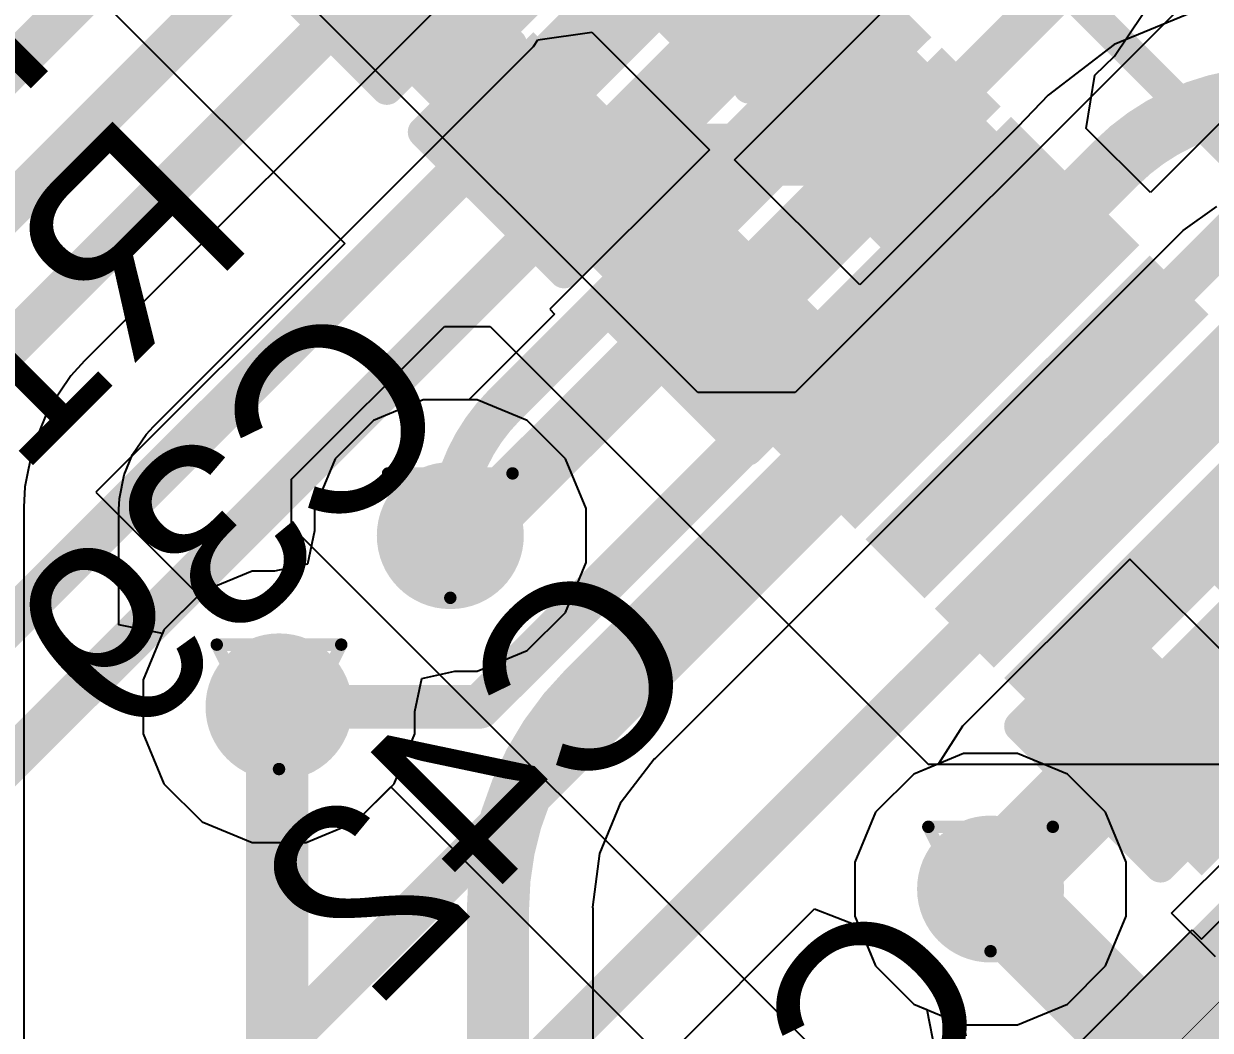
# Model space of a CAD drawing. Header units: inches. Extents: x 0 to 5359, y 0 to 5098.
# Drawn here: x 47.066 to 51.909, y 50.641 to 54.751 of the extents above; entities that cross this region are included whole.
import ezdxf

# ---------------------------------------------------------------- set-up
doc = ezdxf.new("R2010")
doc.units = ezdxf.units.IN
for name, color, linetype in [('Bottom Layer', 5, 'Continuous'), ('Bottom Overlay', 54, 'Continuous'), ('Bottom Paste', 16, 'Continuous'), ('Bottom Solder', 6, 'Continuous'), ('Drill Drawing', 1, 'Continuous'), ('Layer 1', 16, 'Continuous'), ('Layer 2', 76, 'Continuous'), ('Top Layer', 1, 'Continuous'), ('Top Overlay', 2, 'Continuous'), ('Top Paste', 8, 'Continuous'), ('Top Solder', 216, 'Continuous'), ('Via Holes', 16, 'Continuous')]:
    doc.layers.add(name, color=color, linetype=linetype)
doc.styles.add('Arial', font='', dxfattribs={"height": 0.2})
doc.styles.get('Arial').set_extended_font_data('Arial')

# ---------------------------------------------------------------- blocks, each defined once
blk = doc.blocks.new('LQFP_128_EP_14_14__40')
at = {"layer": 'Top Layer'}
for points in [[(-0.6999478, -6.849681499999999), (-0.4999482, -6.849681499999999), (-0.4999482, -8.3496785), (-0.6999478, -8.3496785)], [(-0.2998978, -6.849681499999999), (-0.09989819999999999, -6.849681499999999), (-0.09989819999999999, -8.3496785), (-0.2998978, -8.3496785)], [(0.09989819999999999, -6.849681499999999), (0.2998978, -6.849681499999999), (0.2998978, -8.3496785), (0.09989819999999999, -8.3496785)], [(0.4999482, -6.849681499999999), (0.6999478, -6.849681499999999), (0.6999478, -8.3496785), (0.4999482, -8.3496785)], [(0.8999956600000001, -6.849681499999999), (1.09999526, -6.849681499999999), (1.09999526, -8.3496785), (0.8999956600000001, -8.3496785)], [(1.2995402, -6.849681499999999), (1.4995398, -6.849681499999999), (1.4995398, -8.3496785), (1.2995402, -8.3496785)], [(1.7000982, -6.849681499999999), (1.9000978, -6.849681499999999), (1.9000978, -8.3496785), (1.7000982, -8.3496785)], [(2.0996402, -6.849681499999999), (2.2996398, -6.849681499999999), (2.2996398, -8.3496785), (2.0996402, -8.3496785)], [(2.4999442, -6.849681499999999), (2.6999438, -6.849681499999999), (2.6999438, -8.3496785), (2.4999442, -8.3496785)], [(2.89973766, -6.849681499999999), (3.09973726, -6.849681499999999), (3.09973726, -8.3496785), (2.89973766, -8.3496785)], [(3.30004166, -6.849681499999999), (3.50004126, -6.849681499999999), (3.50004126, -8.3496785), (3.30004166, -8.3496785)], [(3.699840199999999, -6.849681499999999), (3.8998398, -6.849681499999999), (3.8998398, -8.3496785), (3.699840199999999, -8.3496785)]]:
    blk.add_hatch(color=1, dxfattribs=at).paths.add_polyline_path(points)
at = {"layer": 'Top Paste'}
for points in [[(-0.6999478, -6.849681499999999), (-0.4999482, -6.849681499999999), (-0.4999482, -8.3496785), (-0.6999478, -8.3496785)], [(-0.2998978, -6.849681499999999), (-0.09989819999999999, -6.849681499999999), (-0.09989819999999999, -8.3496785), (-0.2998978, -8.3496785)], [(0.09989819999999999, -6.849681499999999), (0.2998978, -6.849681499999999), (0.2998978, -8.3496785), (0.09989819999999999, -8.3496785)], [(0.4999482, -6.849681499999999), (0.6999478, -6.849681499999999), (0.6999478, -8.3496785), (0.4999482, -8.3496785)], [(0.8999956600000001, -6.849681499999999), (1.09999526, -6.849681499999999), (1.09999526, -8.3496785), (0.8999956600000001, -8.3496785)], [(1.2995402, -6.849681499999999), (1.4995398, -6.849681499999999), (1.4995398, -8.3496785), (1.2995402, -8.3496785)], [(1.7000982, -6.849681499999999), (1.9000978, -6.849681499999999), (1.9000978, -8.3496785), (1.7000982, -8.3496785)], [(2.0996402, -6.849681499999999), (2.2996398, -6.849681499999999), (2.2996398, -8.3496785), (2.0996402, -8.3496785)], [(2.4999442, -6.849681499999999), (2.6999438, -6.849681499999999), (2.6999438, -8.3496785), (2.4999442, -8.3496785)], [(2.89973766, -6.849681499999999), (3.09973726, -6.849681499999999), (3.09973726, -8.3496785), (2.89973766, -8.3496785)], [(3.30004166, -6.849681499999999), (3.50004126, -6.849681499999999), (3.50004126, -8.3496785), (3.30004166, -8.3496785)], [(3.699840199999999, -6.849681499999999), (3.8998398, -6.849681499999999), (3.8998398, -8.3496785), (3.699840199999999, -8.3496785)]]:
    blk.add_hatch(color=8, dxfattribs=at).paths.add_polyline_path(points)
at = {"layer": 'Top Solder'}
for points in [[(-1.1700002, -6.77968164), (-0.83000088, -6.77968164), (-0.83000088, -8.419678359999999), (-1.1700002, -8.419678359999999)], [(-0.7699476599999999, -6.77968164), (-0.42994834, -6.77968164), (-0.42994834, -8.419678359999999), (-0.7699476599999999, -8.419678359999999)], [(-0.36989766, -6.77968164), (-0.02989834, -6.77968164), (-0.02989834, -8.419678359999999), (-0.36989766, -8.419678359999999)], [(0.02989834, -6.77968164), (0.36989766, -6.77968164), (0.36989766, -8.419678359999999), (0.02989834, -8.419678359999999)], [(0.42994834, -6.77968164), (0.7699476599999999, -6.77968164), (0.7699476599999999, -8.419678359999999), (0.42994834, -8.419678359999999)], [(0.8299958, -6.77968164), (1.16999512, -6.77968164), (1.16999512, -8.419678359999999), (0.8299958, -8.419678359999999)], [(1.22954034, -6.77968164), (1.56953966, -6.77968164), (1.56953966, -8.419678359999999), (1.22954034, -8.419678359999999)], [(1.63009834, -6.77968164), (1.97009766, -6.77968164), (1.97009766, -8.419678359999999), (1.63009834, -8.419678359999999)], [(2.02964034, -6.77968164), (2.36963966, -6.77968164), (2.36963966, -8.419678359999999), (2.02964034, -8.419678359999999)], [(2.42994434, -6.77968164), (2.76994366, -6.77968164), (2.76994366, -8.419678359999999), (2.42994434, -8.419678359999999)], [(2.8297378, -6.77968164), (3.16973712, -6.77968164), (3.16973712, -8.419678359999999), (2.8297378, -8.419678359999999)], [(3.2300418, -6.77968164), (3.57004112, -6.77968164), (3.57004112, -8.419678359999999), (3.2300418, -8.419678359999999)], [(3.62984034, -6.77968164), (3.96983966, -6.77968164), (3.96983966, -8.419678359999999), (3.62984034, -8.419678359999999)]]:
    blk.add_hatch(color=216, dxfattribs=at).paths.add_polyline_path(points)
at = {"layer": 'Top Overlay'}
blk.add_lwpolyline([(-6.249924, -6.249924, 0.127, 0.127, 0), (6.249924, -6.249924, 0.127, 0.127, 0)], format="xyseb", dxfattribs=at)
blk = doc.blocks.new('R___0402_B_154')
at = {"layer": 'Bottom Layer'}
for points in [[(-0.2412999999999999, 0.3174999999999999), (-0.2413000000000001, -0.3175), (-0.6985, -0.3174999999999999), (-0.6985, 0.3175)], [(0.6985, 0.3174999999999999), (0.6985, -0.3175), (0.2412999999999999, -0.3174999999999999), (0.2413000000000001, 0.3175)]]:
    blk.add_hatch(color=5, dxfattribs=at).paths.add_polyline_path(points)
at = {"layer": 'Bottom Paste'}
for points in [[(-0.2412999999999999, 0.3174999999999999), (-0.2413000000000001, -0.3175), (-0.6985, -0.3174999999999999), (-0.6985, 0.3175)], [(0.6985, 0.3174999999999999), (0.6985, -0.3175), (0.2412999999999999, -0.3174999999999999), (0.2413000000000001, 0.3175)]]:
    blk.add_hatch(color=16, dxfattribs=at).paths.add_polyline_path(points)
at = {"layer": 'Bottom Solder'}
for points in [[(-0.1862988399999999, 0.3725011599999999), (-0.18629884, -0.3725011600000001), (-0.75350116, -0.3725011599999999), (-0.75350116, 0.3725011600000001)], [(0.75350116, 0.3725011599999999), (0.75350116, -0.3725011600000001), (0.1862988399999999, -0.3725011599999999), (0.18629884, 0.3725011600000001)]]:
    blk.add_hatch(color=6, dxfattribs=at).paths.add_polyline_path(points)
at = {"layer": 'Bottom Overlay'}
for points in [[(-0.7874, 0.4064, 0.127, 0.127, 0), (0.7874, 0.4064, 0.127, 0.127, 0)], [(-0.7874, 0.4064, 0.127, 0.127, 0), (-0.7874, -0.4064, 0.127, 0.127, 0)], [(0.7874, 0.4064, 0.127, 0.127, 0), (0.7874, -0.4064, 0.127, 0.127, 0)], [(-0.8128, 0.4318, 0.0032258, 0.0032258, 0), (0.8127974599999999, 0.4318, 0.0032258, 0.0032258, 0)], [(-0.7874, -0.4064, 0.127, 0.127, 0), (0.7874, -0.4064, 0.127, 0.127, 0)]]:
    blk.add_lwpolyline(points, format="xyseb", dxfattribs=at)
for points in [[(-0.8191499999999999, 0.4064, 0.0635, 0.0635, 1), (-0.7556499999999999, 0.4064, 0.0635, 0.0635, 1)], [(-0.8191499999999999, 0.4064, 0.0635, 0.0635, 1), (-0.7556499999999999, 0.4064, 0.0635, 0.0635, 1)], [(0.7556499999999999, 0.4064, 0.0635, 0.0635, 1), (0.8191499999999999, 0.4064, 0.0635, 0.0635, 1)], [(0.7556499999999999, 0.4064, 0.0635, 0.0635, 1), (0.8191499999999999, 0.4064, 0.0635, 0.0635, 1)], [(-0.81360518, 0.4318, 0.0016129, 0.0016129, 1), (-0.8119948199999999, 0.4318, 0.0016129, 0.0016129, 1)], [(0.81199228, 0.4318, 0.0016129, 0.0016129, 1), (0.8136026399999999, 0.4318, 0.0016129, 0.0016129, 1)], [(-0.8191499999999999, -0.4064, 0.0635, 0.0635, 1), (-0.7556499999999999, -0.4064, 0.0635, 0.0635, 1)], [(-0.8191499999999999, -0.4064, 0.0635, 0.0635, 1), (-0.7556499999999999, -0.4064, 0.0635, 0.0635, 1)], [(0.7556499999999999, -0.4064, 0.0635, 0.0635, 1), (0.8191499999999999, -0.4064, 0.0635, 0.0635, 1)], [(0.7556499999999999, -0.4064, 0.0635, 0.0635, 1), (0.8191499999999999, -0.4064, 0.0635, 0.0635, 1)]]:
    blk.add_lwpolyline(points, format="xyseb", close=True, dxfattribs=at)
blk = doc.blocks.new('R___0402_B_156')
at = {"layer": 'Bottom Layer'}
for points in [[(-0.2412999999999999, 0.3174999999999999), (-0.2413000000000001, -0.3175), (-0.6985, -0.3174999999999999), (-0.6985, 0.3175)], [(0.6985, 0.3174999999999999), (0.6985, -0.3175), (0.2412999999999999, -0.3174999999999999), (0.2413000000000001, 0.3175)]]:
    blk.add_hatch(color=5, dxfattribs=at).paths.add_polyline_path(points)
at = {"layer": 'Bottom Paste'}
for points in [[(-0.2412999999999999, 0.3174999999999999), (-0.2413000000000001, -0.3175), (-0.6985, -0.3174999999999999), (-0.6985, 0.3175)], [(0.6985, 0.3174999999999999), (0.6985, -0.3175), (0.2412999999999999, -0.3174999999999999), (0.2413000000000001, 0.3175)]]:
    blk.add_hatch(color=16, dxfattribs=at).paths.add_polyline_path(points)
at = {"layer": 'Bottom Solder'}
for points in [[(-0.1862988399999999, 0.3725011599999999), (-0.18629884, -0.3725011600000001), (-0.75350116, -0.3725011599999999), (-0.75350116, 0.3725011600000001)], [(0.75350116, 0.3725011599999999), (0.75350116, -0.3725011600000001), (0.1862988399999999, -0.3725011599999999), (0.18629884, 0.3725011600000001)]]:
    blk.add_hatch(color=6, dxfattribs=at).paths.add_polyline_path(points)
at = {"layer": 'Bottom Overlay'}
for points in [[(-0.7874, 0.4064, 0.127, 0.127, 0), (0.7874, 0.4064, 0.127, 0.127, 0)], [(-0.7874, 0.4064, 0.127, 0.127, 0), (-0.7874, -0.4064, 0.127, 0.127, 0)], [(0.7874, 0.4064, 0.127, 0.127, 0), (0.7874, -0.4064, 0.127, 0.127, 0)], [(-0.8128, 0.4318, 0.0032258, 0.0032258, 0), (0.8128, 0.4318, 0.0032258, 0.0032258, 0)], [(-0.7874, -0.4064, 0.127, 0.127, 0), (0.7874, -0.4064, 0.127, 0.127, 0)]]:
    blk.add_lwpolyline(points, format="xyseb", dxfattribs=at)
for points in [[(-0.8191499999999999, 0.4064, 0.0635, 0.0635, 1), (-0.7556499999999999, 0.4064, 0.0635, 0.0635, 1)], [(-0.8191499999999999, 0.4064, 0.0635, 0.0635, 1), (-0.7556499999999999, 0.4064, 0.0635, 0.0635, 1)], [(0.7556499999999999, 0.4064, 0.0635, 0.0635, 1), (0.8191499999999999, 0.4064, 0.0635, 0.0635, 1)], [(0.7556499999999999, 0.4064, 0.0635, 0.0635, 1), (0.8191499999999999, 0.4064, 0.0635, 0.0635, 1)], [(-0.81360518, 0.4318, 0.0016129, 0.0016129, 1), (-0.8119948199999999, 0.4318, 0.0016129, 0.0016129, 1)], [(0.8119948199999999, 0.4318, 0.0016129, 0.0016129, 1), (0.81360518, 0.4318, 0.0016129, 0.0016129, 1)], [(-0.8191499999999999, -0.4064, 0.0635, 0.0635, 1), (-0.7556499999999999, -0.4064, 0.0635, 0.0635, 1)], [(-0.8191499999999999, -0.4064, 0.0635, 0.0635, 1), (-0.7556499999999999, -0.4064, 0.0635, 0.0635, 1)], [(0.7556499999999999, -0.4064, 0.0635, 0.0635, 1), (0.8191499999999999, -0.4064, 0.0635, 0.0635, 1)], [(0.7556499999999999, -0.4064, 0.0635, 0.0635, 1), (0.8191499999999999, -0.4064, 0.0635, 0.0635, 1)]]:
    blk.add_lwpolyline(points, format="xyseb", close=True, dxfattribs=at)
blk = doc.blocks.new('C___0402_B_321')
at = {"layer": 'Bottom Layer'}
for points in [[(-0.2413, 0.3175), (-0.2412999999999999, -0.3175), (-0.6985, -0.3175), (-0.6985, 0.3175)], [(0.6985, 0.3175), (0.6985, -0.3175), (0.2413, -0.3175), (0.2412999999999999, 0.3175)]]:
    blk.add_hatch(color=5, dxfattribs=at).paths.add_polyline_path(points)
at = {"layer": 'Bottom Paste'}
for points in [[(-0.2413, 0.3175), (-0.2412999999999999, -0.3175), (-0.6985, -0.3175), (-0.6985, 0.3175)], [(0.6985, 0.3175), (0.6985, -0.3175), (0.2413, -0.3175), (0.2412999999999999, 0.3175)]]:
    blk.add_hatch(color=16, dxfattribs=at).paths.add_polyline_path(points)
at = {"layer": 'Bottom Solder'}
for points in [[(-0.18130012, 0.37749988), (-0.18130012, -0.37749988), (-0.7584998799999999, -0.37749988), (-0.7584998799999999, 0.37749988)], [(0.7584998799999999, 0.37749988), (0.7584998799999999, -0.37749988), (0.18130012, -0.37749988), (0.18130012, 0.37749988)]]:
    blk.add_hatch(color=6, dxfattribs=at).paths.add_polyline_path(points)
at = {"layer": 'Bottom Overlay'}
for points in [[(-0.2794, 0.4064, 0.127, 0.127, 0), (-0.7874, 0.4064, 0.127, 0.127, 0)], [(-0.7874, -0.4064, 0.127, 0.127, 0), (-0.7874, 0.4064, 0.127, 0.127, 0)], [(0.7874, 0.4064, 0.127, 0.127, 0), (0.2794, 0.4064, 0.127, 0.127, 0)], [(0.7874, -0.4064, 0.127, 0.127, 0), (0.7874, 0.4064, 0.127, 0.127, 0)], [(-0.2794, -0.4064, 0.127, 0.127, 0), (-0.7874, -0.4064, 0.127, 0.127, 0)], [(0.7874, -0.4064, 0.127, 0.127, 0), (0.2794, -0.4064, 0.127, 0.127, 0)]]:
    blk.add_lwpolyline(points, format="xyseb", dxfattribs=at)
for points in [[(-0.8191499999999999, 0.4064, 0.0635, 0.0635, 1), (-0.7556499999999999, 0.4064, 0.0635, 0.0635, 1)], [(-0.8191499999999999, 0.4064, 0.0635, 0.0635, 1), (-0.7556499999999999, 0.4064, 0.0635, 0.0635, 1)], [(-0.31115, 0.4064, 0.0635, 0.0635, 1), (-0.24765, 0.4064, 0.0635, 0.0635, 1)], [(0.24765, 0.4064, 0.0635, 0.0635, 1), (0.31115, 0.4064, 0.0635, 0.0635, 1)], [(0.7556499999999999, 0.4064, 0.0635, 0.0635, 1), (0.8191499999999999, 0.4064, 0.0635, 0.0635, 1)], [(0.7556499999999999, 0.4064, 0.0635, 0.0635, 1), (0.8191499999999999, 0.4064, 0.0635, 0.0635, 1)], [(-0.8191499999999999, -0.4064, 0.0635, 0.0635, 1), (-0.7556499999999999, -0.4064, 0.0635, 0.0635, 1)], [(-0.8191499999999999, -0.4064, 0.0635, 0.0635, 1), (-0.7556499999999999, -0.4064, 0.0635, 0.0635, 1)], [(-0.31115, -0.4064, 0.0635, 0.0635, 1), (-0.24765, -0.4064, 0.0635, 0.0635, 1)], [(0.24765, -0.4064, 0.0635, 0.0635, 1), (0.31115, -0.4064, 0.0635, 0.0635, 1)], [(0.7556499999999999, -0.4064, 0.0635, 0.0635, 1), (0.8191499999999999, -0.4064, 0.0635, 0.0635, 1)], [(0.7556499999999999, -0.4064, 0.0635, 0.0635, 1), (0.8191499999999999, -0.4064, 0.0635, 0.0635, 1)]]:
    blk.add_lwpolyline(points, format="xyseb", close=True, dxfattribs=at)
blk = doc.blocks.new('C___0402_B_323')
at = {"layer": 'Bottom Layer'}
for points in [[(-0.2413, 0.31750254), (-0.2412999999999999, -0.31749746), (-0.6985, -0.31749746), (-0.6985, 0.31750254)], [(0.6985, 0.3175), (0.6985, -0.3175), (0.2413, -0.3175), (0.2412999999999999, 0.3175)]]:
    blk.add_hatch(color=5, dxfattribs=at).paths.add_polyline_path(points)
at = {"layer": 'Bottom Paste'}
for points in [[(-0.2413, 0.31750254), (-0.2412999999999999, -0.31749746), (-0.6985, -0.31749746), (-0.6985, 0.31750254)], [(0.6985, 0.3175), (0.6985, -0.3175), (0.2413, -0.3175), (0.2412999999999999, 0.3175)]]:
    blk.add_hatch(color=16, dxfattribs=at).paths.add_polyline_path(points)
at = {"layer": 'Bottom Solder'}
for points in [[(-0.18130012, 0.37750242), (-0.18130012, -0.37749734), (-0.7584998799999999, -0.37749734), (-0.7584998799999999, 0.37750242)], [(0.7584998799999999, 0.37749988), (0.7584998799999999, -0.37749988), (0.18130012, -0.37749988), (0.18130012, 0.37749988)]]:
    blk.add_hatch(color=6, dxfattribs=at).paths.add_polyline_path(points)
at = {"layer": 'Bottom Overlay'}
for points in [[(-0.2794, 0.40640254, 0.127, 0.127, 0), (-0.7874, 0.4064, 0.127, 0.127, 0)], [(-0.7874, -0.4064, 0.127, 0.127, 0), (-0.7874, 0.4064, 0.127, 0.127, 0)], [(0.78740254, 0.40640254, 0.127, 0.127, 0), (0.2794, 0.4064, 0.127, 0.127, 0)], [(0.7874, -0.4064, 0.127, 0.127, 0), (0.78740254, 0.40640254, 0.127, 0.127, 0)], [(-0.2794, -0.40639746, 0.127, 0.127, 0), (-0.7874, -0.4064, 0.127, 0.127, 0)], [(0.7874, -0.4064, 0.127, 0.127, 0), (0.2794, -0.4064, 0.127, 0.127, 0)]]:
    blk.add_lwpolyline(points, format="xyseb", dxfattribs=at)
for points in [[(-0.8191499999999999, 0.4064, 0.0635, 0.0635, 1), (-0.7556499999999999, 0.4064, 0.0635, 0.0635, 1)], [(-0.8191499999999999, 0.4064, 0.0635, 0.0635, 1), (-0.7556499999999999, 0.4064, 0.0635, 0.0635, 1)], [(-0.31115, 0.40640254, 0.0635, 0.0635, 1), (-0.24765, 0.40640254, 0.0635, 0.0635, 1)], [(0.24765, 0.4064, 0.0635, 0.0635, 1), (0.31115, 0.4064, 0.0635, 0.0635, 1)], [(0.75565254, 0.40640254, 0.0635, 0.0635, 1), (0.8191525399999998, 0.40640254, 0.0635, 0.0635, 1)], [(0.75565254, 0.40640254, 0.0635, 0.0635, 1), (0.8191525399999998, 0.40640254, 0.0635, 0.0635, 1)], [(-0.8191499999999999, -0.4064, 0.0635, 0.0635, 1), (-0.7556499999999999, -0.4064, 0.0635, 0.0635, 1)], [(-0.8191499999999999, -0.4064, 0.0635, 0.0635, 1), (-0.7556499999999999, -0.4064, 0.0635, 0.0635, 1)], [(-0.31115, -0.40639746, 0.0635, 0.0635, 1), (-0.24765, -0.40639746, 0.0635, 0.0635, 1)], [(0.24765, -0.4064, 0.0635, 0.0635, 1), (0.31115, -0.4064, 0.0635, 0.0635, 1)], [(0.7556499999999999, -0.4064, 0.0635, 0.0635, 1), (0.8191499999999999, -0.4064, 0.0635, 0.0635, 1)], [(0.7556499999999999, -0.4064, 0.0635, 0.0635, 1), (0.8191499999999999, -0.4064, 0.0635, 0.0635, 1)]]:
    blk.add_lwpolyline(points, format="xyseb", close=True, dxfattribs=at)
blk = doc.blocks.new('C___0402_B_326')
at = {"layer": 'Bottom Layer'}
for points in [[(-0.2412999999999999, 0.31749746), (-0.2413000000000001, -0.3175025400000001), (-0.6985, -0.3175025399999999), (-0.6985, 0.31749746)], [(0.6985, 0.31749746), (0.6985, -0.3175025400000001), (0.2412999999999999, -0.3175025399999999), (0.2413000000000001, 0.31749746)]]:
    blk.add_hatch(color=5, dxfattribs=at).paths.add_polyline_path(points)
at = {"layer": 'Bottom Paste'}
for points in [[(-0.2412999999999999, 0.31749746), (-0.2413000000000001, -0.3175025400000001), (-0.6985, -0.3175025399999999), (-0.6985, 0.31749746)], [(0.6985, 0.31749746), (0.6985, -0.3175025400000001), (0.2412999999999999, -0.3175025399999999), (0.2413000000000001, 0.31749746)]]:
    blk.add_hatch(color=16, dxfattribs=at).paths.add_polyline_path(points)
at = {"layer": 'Bottom Solder'}
for points in [[(-0.1813001199999999, 0.3774973399999999), (-0.1813001200000001, -0.3775024200000001), (-0.7584998799999999, -0.3775024199999999), (-0.7584998799999999, 0.3774973400000001)], [(0.7584998799999999, 0.3774973399999999), (0.7584998799999999, -0.3775024200000001), (0.1813001199999999, -0.3775024199999999), (0.1813001200000001, 0.3774973400000001)]]:
    blk.add_hatch(color=6, dxfattribs=at).paths.add_polyline_path(points)
at = {"layer": 'Bottom Overlay'}
for points in [[(-0.78740254, 0.40639746, 0.127, 0.127, 0), (-0.2794, 0.4064, 0.127, 0.127, 0)], [(-0.78740254, 0.40639746, 0.127, 0.127, 0), (-0.78740254, -0.40640254, 0.127, 0.127, 0)], [(0.2794, 0.40639746, 0.127, 0.127, 0), (0.7874, 0.4064, 0.127, 0.127, 0)], [(0.7874, 0.4064, 0.127, 0.127, 0), (0.7874, -0.4064, 0.127, 0.127, 0)], [(-0.78740254, -0.40640254, 0.127, 0.127, 0), (-0.2794, -0.40640254, 0.127, 0.127, 0)], [(0.2794, -0.40640254, 0.127, 0.127, 0), (0.7874, -0.4064, 0.127, 0.127, 0)]]:
    blk.add_lwpolyline(points, format="xyseb", dxfattribs=at)
for points in [[(-0.8191525399999998, 0.40639746, 0.0635, 0.0635, 1), (-0.75565254, 0.40639746, 0.0635, 0.0635, 1)], [(-0.8191525399999998, 0.40639746, 0.0635, 0.0635, 1), (-0.75565254, 0.40639746, 0.0635, 0.0635, 1)], [(-0.31115, 0.4064, 0.0635, 0.0635, 1), (-0.24765, 0.4064, 0.0635, 0.0635, 1)], [(0.24765, 0.40639746, 0.0635, 0.0635, 1), (0.31115, 0.40639746, 0.0635, 0.0635, 1)], [(0.7556499999999999, 0.4064, 0.0635, 0.0635, 1), (0.8191499999999999, 0.4064, 0.0635, 0.0635, 1)], [(0.7556499999999999, 0.4064, 0.0635, 0.0635, 1), (0.8191499999999999, 0.4064, 0.0635, 0.0635, 1)], [(-0.8191525399999998, -0.40640254, 0.0635, 0.0635, 1), (-0.75565254, -0.40640254, 0.0635, 0.0635, 1)], [(-0.8191525399999998, -0.40640254, 0.0635, 0.0635, 1), (-0.75565254, -0.40640254, 0.0635, 0.0635, 1)], [(-0.31115, -0.40640254, 0.0635, 0.0635, 1), (-0.24765, -0.40640254, 0.0635, 0.0635, 1)], [(0.24765, -0.40640254, 0.0635, 0.0635, 1), (0.31115, -0.40640254, 0.0635, 0.0635, 1)], [(0.7556499999999999, -0.4064, 0.0635, 0.0635, 1), (0.8191499999999999, -0.4064, 0.0635, 0.0635, 1)], [(0.7556499999999999, -0.4064, 0.0635, 0.0635, 1), (0.8191499999999999, -0.4064, 0.0635, 0.0635, 1)]]:
    blk.add_lwpolyline(points, format="xyseb", close=True, dxfattribs=at)

msp = doc.modelspace()

# ---------------------------------------------------------------- hatches: boundary and pattern name
at = {"layer": 'Bottom Layer'}
h = msp.add_hatch(color=5, dxfattribs=at)
edge = h.paths.add_edge_path()
edge.add_arc((48.8070525, 52.66052714), 0.2999994, 0, 360)
h = msp.add_hatch(color=5, dxfattribs=at)
edge = h.paths.add_edge_path()
edge.add_arc((48.10787686, 51.9613515), 0.2999994, 0, 360)
h = msp.add_hatch(color=5, dxfattribs=at)
edge = h.paths.add_edge_path()
edge.add_arc((51.0121408, 51.21743884), 0.2999994, 0, 360)
at = {"layer": 'Layer 1'}
h = msp.add_hatch(color=16, dxfattribs=at)
edge = h.paths.add_edge_path()
edge.add_arc((48.8070525, 52.66052714), 0.2999994, 0, 360)
h = msp.add_hatch(color=16, dxfattribs=at)
edge = h.paths.add_edge_path()
edge.add_arc((48.10787686, 51.9613515), 0.2999994, 0, 360)
h = msp.add_hatch(color=16, dxfattribs=at)
edge = h.paths.add_edge_path()
edge.add_arc((51.0121408, 51.21743884), 0.2999994, 0, 360)
at = {"layer": 'Layer 2'}
h = msp.add_hatch(color=76, dxfattribs=at)
edge = h.paths.add_edge_path()
edge.add_arc((48.8070525, 52.66052714), 0.2999994, 0, 360)
h = msp.add_hatch(color=76, dxfattribs=at)
edge = h.paths.add_edge_path()
edge.add_arc((48.10787686, 51.9613515), 0.2999994, 0, 360)
h = msp.add_hatch(color=76, dxfattribs=at)
edge = h.paths.add_edge_path()
edge.add_arc((51.0121408, 51.21743884), 0.2999994, 0, 360)
at = {"layer": 'Top Layer'}
h = msp.add_hatch(color=1, dxfattribs=at)
edge = h.paths.add_edge_path()
edge.add_arc((48.8070525, 52.66052714), 0.2999994, 0, 360)
h = msp.add_hatch(color=1, dxfattribs=at)
edge = h.paths.add_edge_path()
edge.add_arc((48.10787686, 51.9613515), 0.2999994, 0, 360)
msp.add_hatch(color=1, dxfattribs=at).paths.add_polyline_path([(51.61229454, 48.84774837999999), (54.06571863999999, 51.30117247999999), (53.07566474, 52.29122638), (50.62224063999999, 49.83780228)])
h = msp.add_hatch(color=1, dxfattribs=at)
edge = h.paths.add_edge_path()
edge.add_arc((51.0121408, 51.21743884), 0.2999994, 0, 360)
at = {"layer": 'Via Holes'}
h = msp.add_hatch(color=7, dxfattribs=at)
edge = h.paths.add_edge_path()
edge.add_arc((48.8070525, 52.66052714), 0.1499997, 0, 360)
h = msp.add_hatch(color=7, dxfattribs=at)
edge = h.paths.add_edge_path()
edge.add_arc((48.10787686, 51.9613515), 0.1499997, 0, 360)
h = msp.add_hatch(color=7, dxfattribs=at)
edge = h.paths.add_edge_path()
edge.add_arc((51.0121408, 51.21743884), 0.1499997, 0, 360)

# ---------------------------------------------------------------- linework, layer by layer
at = {"layer": 'Bottom Layer'}
for p, q in [((48.87124338, 54.93191451999999), (47.31358584, 53.37425189999999)), ((49.96695112, 54.19541612), (50.61879131999999, 54.84725378)), ((51.83073199999999, 54.79547588), (51.51664576, 54.66537453999999)), ((49.14592914, 54.65722876), (49.1645321, 54.6850697)), ((49.1645321, 54.6850697), (49.38437926, 54.71666984)), ((49.38437926, 54.71666984), (49.86456879999999, 54.23648283999999)), ((47.5950153, 53.1063073), (49.14592914, 54.65722876)), ((51.51664576, 54.66537453999999), (51.24693332, 54.45841787999999)), ((51.24693078, 54.45842042), (51.12380682, 54.33009454)), ((51.24693332, 54.45841787999999), (51.24693078, 54.45842042)), ((51.12380682, 54.33009454), (50.47803976, 53.68432748)), ((49.86456879999999, 54.23648283999999), (49.2127286, 53.58464264)), ((50.47803976, 53.68432748), (49.96695112, 54.19541612)), ((51.79889818, 53.90643777999999), (51.93629439999999, 54.00400425999999)), ((51.6731758, 53.78072047999999), (51.79889818, 53.90643777999999)), ((49.64522456, 51.75276924), (51.6731758, 53.78072047999999)), ((49.23269808, 53.56467315999999), (48.88255146, 53.21452653999999)), ((49.2127286, 53.58464264), (49.23269808, 53.56467315999999)), ((47.31358584, 53.37424936), (47.2579192, 53.31283469999999)), ((47.31358584, 53.37425189999999), (47.31358584, 53.37424936)), ((47.2579192, 53.31283469999999), (47.16592802, 53.17516162)), ((48.6968546, 53.21452653999999), (48.49323804, 53.13018584)), ((48.88255146, 53.21452653999999), (48.6968546, 53.21452653999999)), ((47.16592802, 53.17516162), (47.10256264, 53.02219012)), ((48.49323804, 53.13018584), (48.33739379999999, 52.9743416)), ((47.56499758, 53.07318823999999), (47.5950153, 53.1063073)), ((47.51017676, 52.99114624), (47.56499758, 53.07318823999999)), ((47.10256264, 53.02219012), (47.07026146, 52.85979267999999)), ((47.47610012, 52.90887817999999), (47.51017676, 52.99114624)), ((48.33739379999999, 52.9743416), (48.2530531, 52.77072504)), ((47.456852, 52.8121118), (47.47610012, 52.90887817999999)), ((47.07026146, 52.85979267999999), (47.06619492, 52.77700392000001)), ((47.45465998, 52.76746113999999), (47.456852, 52.8121118)), ((47.06619492, 52.77700392000001), (47.06619999999999, 47.62843154)), ((47.45465998, 52.29663403999999), (47.45465998, 52.76746113999999)), ((48.2530531, 52.77072504), (48.2530531, 52.67961778)), ((48.2530531, 52.67961778), (48.22421394, 52.54419006)), ((51.58011528, 52.56464975999999), (50.89761728, 51.88215176)), ((52.3883382, 51.75642684), (51.58011528, 52.56464975999999)), ((47.99767895999999, 52.5153509), (47.79406239999999, 52.4310102)), ((48.08878622, 52.5153509), (47.99767895999999, 52.5153509)), ((48.22421394, 52.54419006), (48.08878622, 52.5153509)), ((47.79406239999999, 52.4310102), (47.63821816, 52.27516596)), ((47.63245998, 52.26126708), (47.45465998, 52.29663403999999)), ((47.63821816, 52.27516596), (47.63245998, 52.26126708)), ((50.89761728, 51.8821543), (50.79937008, 51.72895165999999)), ((50.89761728, 51.88215176), (50.89761728, 51.8821543)), ((49.50482098, 51.57343508), (49.63925047999999, 51.74863158)), ((49.63925047999999, 51.74863158), (49.64478259999999, 51.75232728)), ((49.64478259999999, 51.75232728), (49.6449604, 51.75259397999999)), ((49.6449604, 51.75259397999999), (49.64522456, 51.75276924)), ((50.79937008, 51.72895165999999), (50.69832634, 51.68709754)), ((51.75121222, 51.11930086), (52.3883382, 51.75642684)), ((50.69832634, 51.68709754), (50.54248209999999, 51.53125329999999)), ((49.4175542, 51.36275732), (49.50482098, 51.57343508)), ((50.54248209999999, 51.53125329999999), (50.4581414, 51.32763674)), ((49.38868202, 51.14343848), (49.4175542, 51.36275732)), ((50.4581414, 51.32763674), (50.4581414, 51.10724094)), ((49.39002822, 51.13666938), (49.38868202, 51.14343848)), ((49.39002822, 49.92942008), (49.39002822, 51.13666938)), ((50.4581414, 51.10724094), (50.54248209999999, 50.90362438)), ((51.93057686, 50.93993621999999), (51.75121222, 51.11930086)), ((50.54248209999999, 50.90362438), (50.69832634, 50.74778014)), ((50.69832634, 50.74778014), (50.90194035999999, 50.66343944)), ((50.90194035999999, 50.66343944), (50.91120882, 50.61791247999999))]:
    msp.add_line(p, q, dxfattribs=at)
for points in [[(49.94494202, 54.88354022, 0.3809999999999999, 0.3809999999999999, 0), (50.71976393999999, 55.65836213999999, 0.3809999999999999, 0.3809999999999999, 0)], [(51.5242175, 54.18113115999999, 0.254, 0.254, -0.198912367379658), (52.16779, 54.44770924, 0.254, 0.254, 0)], [(49.2088932, 54.24557858, 0.254, 0.254, 0), (49.27175312, 54.18271866, 0.254, 0.254, 0)], [(49.41544092, 54.18271866, 0.254, 0.254, 0), (49.4490375, 54.21631523999999, 0.254, 0.254, 0)], [(49.4490375, 54.21631523999999, 0.254, 0.254, 0), (50.31535784, 54.21631523999999, 0.254, 0.254, 0)], [(50.32234792, 54.20932516, 0.1778, 0.1778, 0), (50.36220052, 54.24917775999999, 0.1778, 0.1778, 0)], [(50.36220052, 54.24917775999999, 0.1778, 0.1778, 0), (50.55976934, 54.24917775999999, 0.1778, 0.1778, 0)], [(50.55976934, 54.24917775999999, 0.1778, 0.1778, 0), (50.62262926, 54.18631784, 0.1778, 0.1778, 0)], [(49.3705388, 52.027455, 0.254, 0.254, 0), (51.52421495999999, 54.18113115999999, 0.254, 0.254, 0)], [(49.46932194, 54.18271866, 0.1778, 0.1778, 0), (49.49592843999999, 54.20932516, 0.1778, 0.1778, 0)], [(49.27175312, 54.18271866, 0.1778, 0.1778, 0), (49.41544092, 54.18271866, 0.1778, 0.1778, 0)], [(49.41544092, 54.18271866, 0.1778, 0.1778, 0), (49.46932194, 54.18271866, 0.1778, 0.1778, 0)], [(48.84248804, 52.6250916, 0.254, 0.254, 0), (49.77678894, 53.55939249999999, 0.254, 0.254, 0)], [(49.77678894, 53.55939249999999, 0.254, 0.254, 0), (49.92047674, 53.55939249999999, 0.254, 0.254, 0)], [(49.92047674, 53.55939249999999, 0.254, 0.254, 0), (49.95808906, 53.52178018, 0.254, 0.254, 0)], [(49.00156316, 51.13666938, 0.254, 0.254, -0.1987834359281157), (49.37009684, 52.02701303999999, 0.254, 0.254, 0)], [(49.37009684, 52.02701303999999, 0.254, 0.254, -0.0001240273501099938), (49.3705388, 52.027455, 0.254, 0.254, 0)], [(48.09996221999999, 49.41431316, 0.254, 0.254, 0), (48.09996221999999, 51.9613515, 0.254, 0.254, 0)], [(51.0121408, 51.21743884, 0.3809999999999999, 0.3809999999999999, 0), (51.58034134, 51.78563938, 0.3809999999999999, 0.3809999999999999, 0)], [(51.0121408, 51.21743884, 0.3809999999999999, 0.3809999999999999, 0), (52.0142216, 50.21535804, 0.3809999999999999, 0.3809999999999999, 0)], [(49.00156316, 49.41431316, 0.254, 0.254, 0), (49.00156316, 51.13666938, 0.254, 0.254, 0)]]:
    msp.add_lwpolyline(points, format="xyseb", dxfattribs=at)
for points in [[(49.84969201999999, 54.88354022, 0.1905, 0.1905, 1), (50.04019202, 54.88354022, 0.1905, 0.1905, 1)], [(49.14539319999999, 54.24557858, 0.127, 0.127, 1), (49.2723932, 54.24557858, 0.127, 0.127, 1)], [(49.3855375, 54.21631523999999, 0.127, 0.127, 1), (49.5125375, 54.21631523999999, 0.127, 0.127, 1)], [(49.3855375, 54.21631523999999, 0.127, 0.127, 1), (49.5125375, 54.21631523999999, 0.127, 0.127, 1)], [(50.25185784, 54.21631523999999, 0.127, 0.127, 1), (50.37885783999999, 54.21631523999999, 0.127, 0.127, 1)], [(50.31775052, 54.24917775999999, 0.08889999999999999, 0.08889999999999999, 1), (50.40665052, 54.24917775999999, 0.08889999999999999, 0.08889999999999999, 1)], [(50.31775052, 54.24917775999999, 0.08889999999999999, 0.08889999999999999, 1), (50.40665052, 54.24917775999999, 0.08889999999999999, 0.08889999999999999, 1)], [(50.51531934, 54.24917775999999, 0.08889999999999999, 0.08889999999999999, 1), (50.60421934, 54.24917775999999, 0.08889999999999999, 0.08889999999999999, 1)], [(50.51531934, 54.24917775999999, 0.08889999999999999, 0.08889999999999999, 1), (50.60421934, 54.24917775999999, 0.08889999999999999, 0.08889999999999999, 1)], [(49.20825312, 54.18271866, 0.127, 0.127, 1), (49.33525312, 54.18271866, 0.127, 0.127, 1)], [(49.35194092, 54.18271866, 0.127, 0.127, 1), (49.47894092, 54.18271866, 0.127, 0.127, 1)], [(49.45147844, 54.20932516, 0.08889999999999999, 0.08889999999999999, 1), (49.54037844, 54.20932516, 0.08889999999999999, 0.08889999999999999, 1)], [(50.27789791999999, 54.20932516, 0.08889999999999999, 0.08889999999999999, 1), (50.36679792, 54.20932516, 0.08889999999999999, 0.08889999999999999, 1)], [(51.46071496, 54.18113115999999, 0.127, 0.127, 1), (51.58771495999999, 54.18113115999999, 0.127, 0.127, 1)], [(51.4607175, 54.18113115999999, 0.127, 0.127, 1), (51.5877175, 54.18113115999999, 0.127, 0.127, 1)], [(49.22730312, 54.18271866, 0.08889999999999999, 0.08889999999999999, 1), (49.31620312, 54.18271866, 0.08889999999999999, 0.08889999999999999, 1)], [(49.37099092, 54.18271866, 0.08889999999999999, 0.08889999999999999, 1), (49.45989092, 54.18271866, 0.08889999999999999, 0.08889999999999999, 1)], [(49.37099092, 54.18271866, 0.08889999999999999, 0.08889999999999999, 1), (49.45989092, 54.18271866, 0.08889999999999999, 0.08889999999999999, 1)], [(49.42487194, 54.18271866, 0.08889999999999999, 0.08889999999999999, 1), (49.51377194, 54.18271866, 0.08889999999999999, 0.08889999999999999, 1)], [(49.42487194, 54.18271866, 0.08889999999999999, 0.08889999999999999, 1), (49.51377194, 54.18271866, 0.08889999999999999, 0.08889999999999999, 1)], [(50.57817926, 54.18631784, 0.08889999999999999, 0.08889999999999999, 1), (50.66707925999999, 54.18631784, 0.08889999999999999, 0.08889999999999999, 1)], [(49.71328894, 53.55939249999999, 0.127, 0.127, 1), (49.84028894, 53.55939249999999, 0.127, 0.127, 1)], [(49.71328894, 53.55939249999999, 0.127, 0.127, 1), (49.84028894, 53.55939249999999, 0.127, 0.127, 1)], [(49.85697673999999, 53.55939249999999, 0.127, 0.127, 1), (49.98397674, 53.55939249999999, 0.127, 0.127, 1)], [(49.85697673999999, 53.55939249999999, 0.127, 0.127, 1), (49.98397674, 53.55939249999999, 0.127, 0.127, 1)], [(49.89458906, 53.52178018, 0.127, 0.127, 1), (50.02158906, 53.52178018, 0.127, 0.127, 1)], [(48.77898804, 52.6250916, 0.127, 0.127, 1), (48.90598804, 52.6250916, 0.127, 0.127, 1)], [(49.30659684, 52.02701303999999, 0.127, 0.127, 1), (49.43359683999999, 52.02701303999999, 0.127, 0.127, 1)], [(49.30659684, 52.02701303999999, 0.127, 0.127, 1), (49.43359683999999, 52.02701303999999, 0.127, 0.127, 1)], [(49.3070388, 52.027455, 0.127, 0.127, 1), (49.4340388, 52.027455, 0.127, 0.127, 1)], [(49.3070388, 52.027455, 0.127, 0.127, 1), (49.4340388, 52.027455, 0.127, 0.127, 1)], [(48.03646222, 51.9613515, 0.127, 0.127, 1), (48.16346221999999, 51.9613515, 0.127, 0.127, 1)], [(51.48509134, 51.78563938, 0.1905, 0.1905, 1), (51.67559134, 51.78563938, 0.1905, 0.1905, 1)], [(50.9168908, 51.21743884, 0.1905, 0.1905, 1), (51.1073908, 51.21743884, 0.1905, 0.1905, 1)], [(50.9168908, 51.21743884, 0.1905, 0.1905, 1), (51.1073908, 51.21743884, 0.1905, 0.1905, 1)], [(48.93806316, 51.13666938, 0.127, 0.127, 1), (49.06506315999999, 51.13666938, 0.127, 0.127, 1)], [(48.93806316, 51.13666938, 0.127, 0.127, 1), (49.06506315999999, 51.13666938, 0.127, 0.127, 1)]]:
    msp.add_lwpolyline(points, format="xyseb", close=True, dxfattribs=at)
at = {"layer": 'Drill Drawing'}
for points in [[(48.55305249999999, 52.91452714, 0.0508, 0.0508, 0), (49.0610525, 52.91452714, 0.0508, 0.0508, 0)], [(48.55305249999999, 52.91452714, 0.0508, 0.0508, 0), (48.8070525, 52.40652714, 0.0508, 0.0508, 0)], [(48.8070525, 52.40652714, 0.0508, 0.0508, 0), (49.0610525, 52.91452714, 0.0508, 0.0508, 0)], [(47.85387686, 52.2153515, 0.0508, 0.0508, 0), (48.36187686, 52.2153515, 0.0508, 0.0508, 0)], [(47.85387686, 52.2153515, 0.0508, 0.0508, 0), (48.10787686, 51.70735149999999, 0.0508, 0.0508, 0)], [(48.10787686, 51.70735149999999, 0.0508, 0.0508, 0), (48.36187686, 52.2153515, 0.0508, 0.0508, 0)], [(50.75814079999999, 51.47143884, 0.0508, 0.0508, 0), (51.2661408, 51.47143884, 0.0508, 0.0508, 0)], [(50.75814079999999, 51.47143884, 0.0508, 0.0508, 0), (51.0121408, 50.96343883999999, 0.0508, 0.0508, 0)], [(51.0121408, 50.96343883999999, 0.0508, 0.0508, 0), (51.2661408, 51.47143884, 0.0508, 0.0508, 0)]]:
    msp.add_lwpolyline(points, format="xyseb", dxfattribs=at)
for points in [[(48.5403525, 52.91452714, 0.0254, 0.0254, 1), (48.5657525, 52.91452714, 0.0254, 0.0254, 1)], [(48.5403525, 52.91452714, 0.0254, 0.0254, 1), (48.5657525, 52.91452714, 0.0254, 0.0254, 1)], [(49.04835249999999, 52.91452714, 0.0254, 0.0254, 1), (49.0737525, 52.91452714, 0.0254, 0.0254, 1)], [(49.04835249999999, 52.91452714, 0.0254, 0.0254, 1), (49.0737525, 52.91452714, 0.0254, 0.0254, 1)], [(48.7943525, 52.40652714, 0.0254, 0.0254, 1), (48.8197525, 52.40652714, 0.0254, 0.0254, 1)], [(48.7943525, 52.40652714, 0.0254, 0.0254, 1), (48.8197525, 52.40652714, 0.0254, 0.0254, 1)], [(47.84117686, 52.2153515, 0.0254, 0.0254, 1), (47.86657686, 52.2153515, 0.0254, 0.0254, 1)], [(47.84117686, 52.2153515, 0.0254, 0.0254, 1), (47.86657686, 52.2153515, 0.0254, 0.0254, 1)], [(48.34917685999999, 52.2153515, 0.0254, 0.0254, 1), (48.37457686, 52.2153515, 0.0254, 0.0254, 1)], [(48.34917685999999, 52.2153515, 0.0254, 0.0254, 1), (48.37457686, 52.2153515, 0.0254, 0.0254, 1)], [(48.09517686, 51.70735149999999, 0.0254, 0.0254, 1), (48.12057686, 51.70735149999999, 0.0254, 0.0254, 1)], [(48.09517686, 51.70735149999999, 0.0254, 0.0254, 1), (48.12057686, 51.70735149999999, 0.0254, 0.0254, 1)], [(50.7454408, 51.47143884, 0.0254, 0.0254, 1), (50.7708408, 51.47143884, 0.0254, 0.0254, 1)], [(50.7454408, 51.47143884, 0.0254, 0.0254, 1), (50.7708408, 51.47143884, 0.0254, 0.0254, 1)], [(51.2534408, 51.47143884, 0.0254, 0.0254, 1), (51.27884079999999, 51.47143884, 0.0254, 0.0254, 1)], [(51.2534408, 51.47143884, 0.0254, 0.0254, 1), (51.27884079999999, 51.47143884, 0.0254, 0.0254, 1)], [(50.9994408, 50.96343883999999, 0.0254, 0.0254, 1), (51.0248408, 50.96343883999999, 0.0254, 0.0254, 1)], [(50.9994408, 50.96343883999999, 0.0254, 0.0254, 1), (51.0248408, 50.96343883999999, 0.0254, 0.0254, 1)]]:
    msp.add_lwpolyline(points, format="xyseb", close=True, dxfattribs=at)
at = {"layer": 'Layer 1'}
for p, q in [((48.6968546, 53.21452653999999), (48.49323804, 53.13018584)), ((48.91725039999999, 53.21452653999999), (48.6968546, 53.21452653999999)), ((49.12086695999999, 53.13018584), (48.91725039999999, 53.21452653999999)), ((48.49323804, 53.13018584), (48.33739379999999, 52.9743416)), ((49.2767112, 52.9743416), (49.12086695999999, 53.13018584)), ((48.33739379999999, 52.9743416), (48.2530531, 52.77072504)), ((49.36105189999999, 52.77072504), (49.2767112, 52.9743416)), ((48.2530531, 52.77072504), (48.2530531, 52.67961778)), ((49.36105189999999, 52.55032924), (49.36105189999999, 52.77072504)), ((48.2530531, 52.67961778), (48.22421394, 52.54419006)), ((49.2767112, 52.34671268), (49.36105189999999, 52.55032924)), ((47.99767895999999, 52.5153509), (47.79406239999999, 52.4310102)), ((48.08878622, 52.5153509), (47.99767895999999, 52.5153509)), ((48.22421394, 52.54419006), (48.08878622, 52.5153509)), ((47.79406239999999, 52.4310102), (47.63821816, 52.27516596)), ((49.12086695999999, 52.19086844), (49.2767112, 52.34671268)), ((47.63821816, 52.27516596), (47.55387746, 52.07154939999999)), ((48.91725039999999, 52.10652774), (49.12086695999999, 52.19086844)), ((47.55387746, 52.07154939999999), (47.55387746, 51.8511536)), ((48.66187626, 51.94226086), (48.69071542, 52.07768858)), ((48.69071542, 52.07768858), (48.82614314, 52.10652774)), ((48.82614314, 52.10652774), (48.91725039999999, 52.10652774)), ((48.66187626, 51.8511536), (48.66187626, 51.94226086)), ((47.55387746, 51.8511536), (47.63821816, 51.64753704)), ((48.57753556, 51.64753704), (48.66187626, 51.8511536)), ((50.9019429, 51.77143824), (50.69832634, 51.68709754)), ((51.1223387, 51.77143824), (50.9019429, 51.77143824)), ((51.32595525999999, 51.68709754), (51.1223387, 51.77143824)), ((50.69832634, 51.68709754), (50.54248209999999, 51.53125329999999)), ((51.48179949999999, 51.53125329999999), (51.32595525999999, 51.68709754)), ((47.63821816, 51.64753704), (47.79406239999999, 51.4916928)), ((48.42169132, 51.4916928), (48.57753556, 51.64753704)), ((50.54248209999999, 51.53125329999999), (50.4581414, 51.32763674)), ((51.56614019999999, 51.32763674), (51.48179949999999, 51.53125329999999)), ((47.79406239999999, 51.4916928), (47.99767895999999, 51.4073521)), ((48.21807476, 51.4073521), (48.42169132, 51.4916928)), ((47.99767895999999, 51.4073521), (48.21807476, 51.4073521)), ((50.4581414, 51.32763674), (50.4581414, 51.10724094)), ((51.56614019999999, 51.10724094), (51.56614019999999, 51.32763674)), ((50.4581414, 51.10724094), (50.54248209999999, 50.90362438)), ((51.48179949999999, 50.90362438), (51.56614019999999, 51.10724094)), ((50.54248209999999, 50.90362438), (50.69832634, 50.74778014)), ((51.32595525999999, 50.74778014), (51.48179949999999, 50.90362438)), ((50.69832634, 50.74778014), (50.9019429, 50.66343944)), ((51.1223387, 50.66343944), (51.32595525999999, 50.74778014)), ((50.9019429, 50.66343944), (51.1223387, 50.66343944))]:
    msp.add_line(p, q, dxfattribs=at)
at = {"layer": 'Layer 2'}
for p, q in [((49.81687268, 53.24485668), (42.8625, 60.19924206)), ((42.31639999999999, 59.91284435999999), (48.37602466, 53.8532197)), ((51.816, 54.84560532), (50.21525136, 53.24485668)), ((48.37602466, 53.8532197), (47.36077142, 52.83795883999999)), ((48.15949728, 52.89048096), (48.78364131999999, 53.514625)), ((48.78364131999999, 53.514625), (48.96940168, 53.514625)), ((48.96940168, 53.514625), (50.75686318, 51.7271635)), ((50.21525136, 53.24485668), (49.81687268, 53.24485668)), ((48.15949474, 52.69789815999999), (48.15949728, 52.89048096)), ((47.36077142, 52.83795883999999), (47.78088996, 52.41783776)), ((50.36182968, 50.49556576), (48.15949474, 52.69789815999999)), ((47.78088996, 52.41783776), (47.63821816, 52.27516596)), ((47.63821816, 52.27516596), (47.55387746, 52.07154939999999)), ((47.55387746, 52.07154939999999), (47.55387746, 51.8511536)), ((47.55387746, 51.8511536), (47.63821816, 51.64753704)), ((50.75686318, 51.7271635), (54.31338388, 51.7271635)), ((47.63821816, 51.64753704), (47.79406239999999, 51.4916928)), ((48.42169132, 51.4916928), (48.56436312, 51.6343646)), ((48.56436312, 51.6343646), (50.1470803, 50.05164996)), ((47.79406239999999, 51.4916928), (47.99767895999999, 51.4073521)), ((48.21807476, 51.4073521), (48.42169132, 51.4916928)), ((47.99767895999999, 51.4073521), (48.21807476, 51.4073521))]:
    msp.add_line(p, q, dxfattribs=at)
at = {"layer": 'Top Layer'}
for p, q in [((51.51781923999999, 54.61818895999999), (51.63195667999999, 54.78901412)), ((51.43716408, 54.5403913), (51.51743824, 54.61762253999999)), ((51.51743824, 54.61762253999999), (51.51781923999999, 54.61818895999999)), ((51.40287661999999, 54.32322892), (51.43716408, 54.5403913)), ((51.99078756, 54.38814369999999), (51.6643747, 54.06173084)), ((51.6643747, 54.06173084), (51.40287661999999, 54.32322892)), ((51.87355132, 51.01281898), (53.29341894, 52.4326866)), ((49.23493835999999, 50.07730904), (50.29387452, 51.13624519999999)), ((50.29387452, 51.13624519999999), (50.47518226, 51.0661031)), ((50.47518226, 51.0661031), (50.54248209999999, 50.90362438)), ((50.6222381, 49.83780482), (51.83540052, 51.05096723999999)), ((51.83540052, 51.05096723999999), (51.87355132, 51.01281898)), ((50.54248209999999, 50.90362438), (50.69832634, 50.74778014)), ((50.69832634, 50.74778014), (50.75167141999999, 50.72568214)), ((50.75167141999999, 50.72568214), (50.7863602, 50.55129844))]:
    msp.add_line(p, q, dxfattribs=at)
for points in [[(46.04129476, 53.60070051999999, 0.1778, 0.1778, 0), (48.37341608, 55.93282183999999, 0.1778, 0.1778, 0)], [(46.25216555999999, 53.24510051999999, 0.1778, 0.1778, 0), (48.65665148, 55.64958643999999, 0.1778, 0.1778, 0)], [(46.29181242, 52.71970914, 0.1778, 0.1778, 0), (48.9391706, 55.36706732, 0.1778, 0.1778, 0)], [(50.35338164, 53.95285627999999, 0.1778, 0.1778, 0), (51.2677918, 54.86726644, 0.1778, 0.1778, 0)], [(45.89456912, 51.19095172, 0.1778, 0.1778, 0), (49.50492766, 54.80131025999999, 0.1778, 0.1778, 0)], [(46.10436804, 50.83535172, 0.1778, 0.1778, 0), (49.78762712, 54.5186108, 0.1778, 0.1778, 0)], [(51.20165782, 53.10458009999999, 0.1778, 0.1778, 0), (52.54478696, 54.44770924, 0.1778, 0.1778, 0)], [(49.02749656, 53.19272572, 0.1778, 0.1778, 0), (50.07050438, 54.23573353999999, 0.1778, 0.1778, 0)], [(48.9269151, 51.9613515, 0.1778, 0.1778, 0), (50.63590076, 53.67033716, 0.1778, 0.1778, 0)], [(51.76741233999999, 52.53882558, 0.1778, 0.1778, 0), (52.80574147999999, 53.57715472, 0.1778, 0.1778, 0)], [(47.95103948, 50.419, 0.1778, 0.1778, 0), (50.9191387, 53.38709922, 0.1778, 0.1778, 0)], [(48.8070525, 52.66052714, 0.1778, 0.1778, -0.198912367379658), (49.02749656, 53.19272572, 0.1778, 0.1778, 0)], [(48.72659291999999, 50.0634, 0.1778, 0.1778, 0), (51.48471541999999, 52.8215225, 0.1778, 0.1778, 0)], [(51.0121408, 51.21743884, 0.1778, 0.1778, 0), (52.05046994, 52.25576797999999, 0.1778, 0.1778, 0)], [(48.14830858, 51.9613515, 0.1778, 0.1778, 0), (48.9269151, 51.9613515, 0.1778, 0.1778, 0)]]:
    msp.add_lwpolyline(points, format="xyseb", dxfattribs=at)
for points in [[(49.46047766, 54.80131025999999, 0.08889999999999999, 0.08889999999999999, 1), (49.54937766, 54.80131025999999, 0.08889999999999999, 0.08889999999999999, 1)], [(49.74317712, 54.5186108, 0.08889999999999999, 0.08889999999999999, 1), (49.83207711999999, 54.5186108, 0.08889999999999999, 0.08889999999999999, 1)], [(50.02605438, 54.23573353999999, 0.08889999999999999, 0.08889999999999999, 1), (50.11495438, 54.23573353999999, 0.08889999999999999, 0.08889999999999999, 1)], [(50.30893164, 53.95285627999999, 0.08889999999999999, 0.08889999999999999, 1), (50.39783164, 53.95285627999999, 0.08889999999999999, 0.08889999999999999, 1)], [(50.59145076, 53.67033716, 0.08889999999999999, 0.08889999999999999, 1), (50.68035076, 53.67033716, 0.08889999999999999, 0.08889999999999999, 1)], [(50.87468869999999, 53.38709922, 0.08889999999999999, 0.08889999999999999, 1), (50.9635887, 53.38709922, 0.08889999999999999, 0.08889999999999999, 1)], [(48.98304656, 53.19272572, 0.08889999999999999, 0.08889999999999999, 1), (49.07194656, 53.19272572, 0.08889999999999999, 0.08889999999999999, 1)], [(48.98304656, 53.19272572, 0.08889999999999999, 0.08889999999999999, 1), (49.07194656, 53.19272572, 0.08889999999999999, 0.08889999999999999, 1)], [(51.15720782, 53.10458009999999, 0.08889999999999999, 0.08889999999999999, 1), (51.24610782, 53.10458009999999, 0.08889999999999999, 0.08889999999999999, 1)], [(51.44026542, 52.8215225, 0.08889999999999999, 0.08889999999999999, 1), (51.52916542000001, 52.8215225, 0.08889999999999999, 0.08889999999999999, 1)], [(48.7626025, 52.66052714, 0.08889999999999999, 0.08889999999999999, 1), (48.8515025, 52.66052714, 0.08889999999999999, 0.08889999999999999, 1)], [(51.72296234, 52.53882558, 0.08889999999999999, 0.08889999999999999, 1), (51.81186234, 52.53882558, 0.08889999999999999, 0.08889999999999999, 1)], [(48.10385858, 51.9613515, 0.08889999999999999, 0.08889999999999999, 1), (48.19275858, 51.9613515, 0.08889999999999999, 0.08889999999999999, 1)], [(48.8824651, 51.9613515, 0.08889999999999999, 0.08889999999999999, 1), (48.97136509999999, 51.9613515, 0.08889999999999999, 0.08889999999999999, 1)], [(48.8824651, 51.9613515, 0.08889999999999999, 0.08889999999999999, 1), (48.97136509999999, 51.9613515, 0.08889999999999999, 0.08889999999999999, 1)], [(50.9676908, 51.21743884, 0.08889999999999999, 0.08889999999999999, 1), (51.0565908, 51.21743884, 0.08889999999999999, 0.08889999999999999, 1)]]:
    msp.add_lwpolyline(points, format="xyseb", close=True, dxfattribs=at)

# ---------------------------------------------------------------- block references
for name, p, rotation in [('LQFP_128_EP_14_14__40', (55.02006268, 60.03374581999999), 315), ('R___0402_B_156', (48.81736236, 55.32704707999999), 45), ('C___0402_B_326', (49.54116076, 54.57784868), 45), ('C___0402_B_323', (50.29035915999999, 53.85405028), 225), ('C___0402_B_321', (51.97524783999999, 52.1515594), 225), ('R___0402_B_154', (51.68707976, 49.8882162), 45)]:
    msp.add_blockref(name, p, dxfattribs=dict(rotation=rotation))

# ---------------------------------------------------------------- texts
at = {"layer": 'Bottom Overlay', "style": 'Arial', "text_generation_flag": 2}
for s, p in [('R18', (47.22697692, 54.61842518)), ('R19', (48.02897684, 53.87369717999999)), ('C39', (48.87586364, 53.1547959)), ('C42', (49.8879114, 52.10453637999999)), ('C44', (51.08672028, 50.71489222))]:
    msp.add_text(s, height=0.7619999999999999, rotation=45, dxfattribs=at).set_placement(p)

doc.saveas('drawing.dxf')
